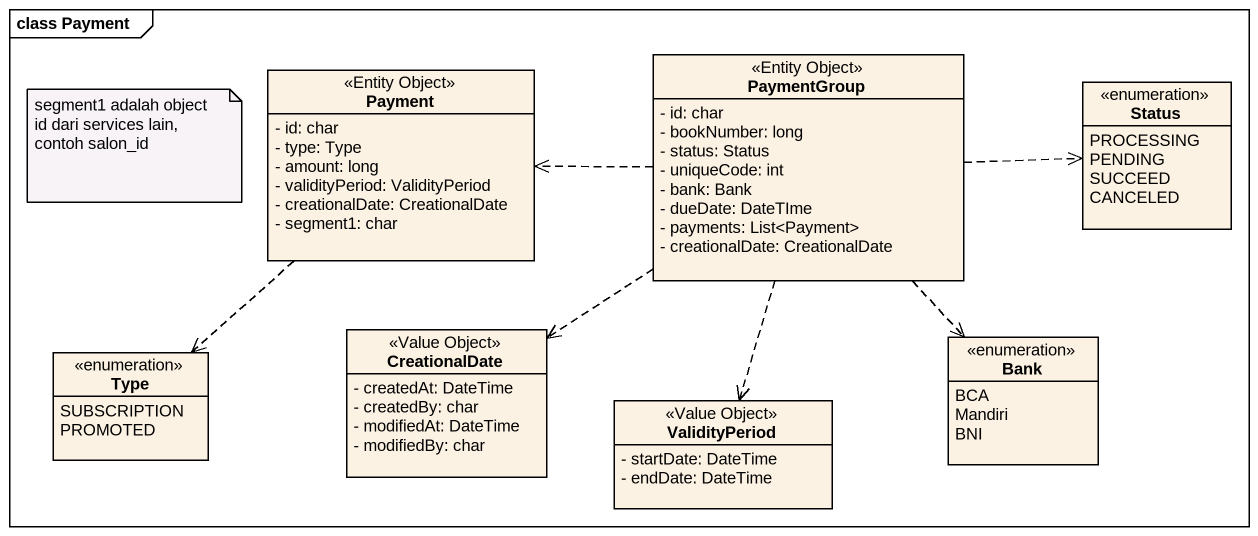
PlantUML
@startuml
mainframe class Payment
hide circle
hide empty members
skinparam classAttributeIconSize 0
class Payment <<Entity Object>> {
  - id: char
  - type: Type
  - amount: long
  - validityPeriod: ValidityPeriod
  - creationalDate: CreationalDate
  - segment1: char
}
class PaymentGroup <<Entity Object>> {
  - id: char
  - bookNumber: long
  - status: Status
  - uniqueCode: int
  - bank: Bank
  - dueDate: DateTIme
  - payments: List<Payment>
  - creationalDate: CreationalDate
}
enum Status {
  PROCESSING
  PENDING
  SUCCEED
  CANCELED
}
class CreationalDate <<Value Object>> {
  - createdAt: DateTime
  - createdBy: char
  - modifiedAt: DateTime
  - modifiedBy: char
}
enum Bank {
  BCA
  Mandiri
  BNI
}
enum Type {
  SUBSCRIPTION
  PROMOTED
}
class ValidityPeriod <<Value Object>> {
  - startDate: DateTime
  - endDate: DateTime
}
Payment ..> Type
PaymentGroup .left.> Payment
PaymentGroup .right.> Status
PaymentGroup ..> CreationalDate
PaymentGroup ..> Bank
PaymentGroup ..> ValidityPeriod
note as N1
  segment1 adalah object id dari services lain, contoh salon_id
end note
@enduml
